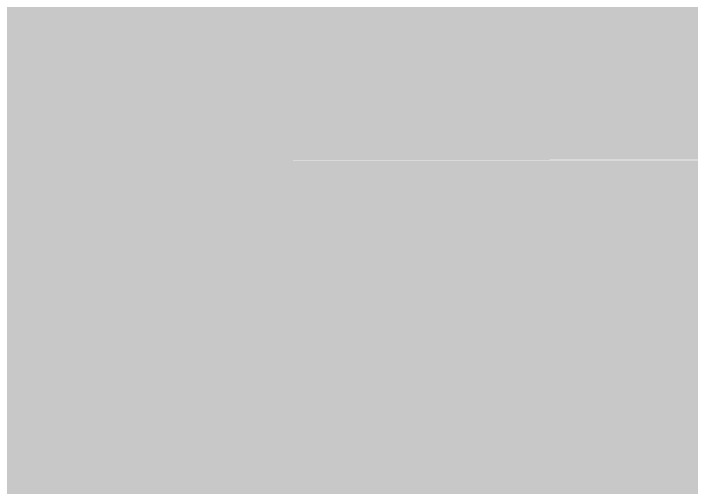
# Model space of a CAD drawing. Header units: inches. Extents: x -26493 to -10162, y -132 to 713.
# Drawn here: x -24955.705 to -24952.821, y 285.546 to 287.563 of the extents above; entities that cross this region are included whole.
import ezdxf

# ---------------------------------------------------------------- set-up
doc = ezdxf.new("R2010")
doc.units = ezdxf.units.IN
doc.header["$MEASUREMENT"] = 0
doc.layers.add('Q-SPCQ', color=91, linetype='Continuous', lineweight=9)

# ---------------------------------------------------------------- blocks, each defined once
blk = doc.blocks.new('Basketball_Backstop-Performance_Sports_Systems-3103-Ceiling_Hung - 27_-0_ to 27_-11 7_8_-706978-Section 13')
at = {"layer": 'Q-SPCQ'}
h = blk.add_hatch(color=256, dxfattribs=at)
h.paths.add_polyline_path([(-24986.6117, 286.9375), (-24982.8617, 286.9375), (-24982.8617, 288.6875), (-24983.4867, 288.6844), (-24983.4867, 287.7545), (-24983.6742, 287.8125), (-24983.6742, 288.6875), (-24986.6117, 288.6875), (-24986.6117, 287.3842)], flags=0)
h.paths.add_polyline_path([(-24972.8529, 286.9375), (-24956.8617, 286.9375), (-24956.8617, 288.6875), (-24957.4867, 288.6586), (-24957.4867, 287.7545), (-24957.6742, 287.8125), (-24957.6742, 288.6875), (-24981.5492, 288.6825), (-24981.5492, 287.7545), (-24981.7367, 287.8125), (-24981.7367, 288.6875), (-24982.3617, 288.6833), (-24982.3617, 286.9375), (-24981.4925, 286.9375)], flags=0)
h.paths.add_polyline_path([(-24955.5737, 286.9375), (-24930.8617, 286.9696), (-24930.8617, 288.6875), (-24931.4867, 288.6327), (-24931.4867, 287.7545), (-24931.6742, 287.8125), (-24931.6742, 288.6875), (-24955.5492, 288.6566), (-24955.5737, 287.7545), (-24955.7367, 287.8125), (-24955.7367, 288.6875), (-24956.3617, 288.6574), (-24956.3617, 286.9375)], flags=0)
h.paths.add_polyline_path([(-24926.6117, 286.9375), (-24926.6117, 288.6875), (-24929.5492, 288.6308), (-24929.5492, 287.7545), (-24929.7367, 287.8125), (-24929.7367, 288.6875), (-24930.3617, 288.6316), (-24930.3617, 286.9375), (-24929.655, 286.9375)], flags=0)
h = blk.add_hatch(color=256, dxfattribs=at)
h.paths.add_polyline_path([(-24986.6117, 285.1875), (-24982.8031, 285.2433), (-24982.8615, 285.8201), (-24982.8416, 286.4846), (-24982.8617, 286.9375), (-24986.6117, 286.9375), (-24986.6117, 285.2163)], flags=0)
h.paths.add_polyline_path([(-24982.3617, 285.1875), (-24956.8569, 285.2176), (-24956.8617, 286.9375), (-24982.371, 286.9055), (-24982.362, 285.1875)], flags=0)
h.paths.add_polyline_path([(-24956.3662, 285.1875), (-24930.7977, 285.2163), (-24930.8615, 285.8201), (-24930.8424, 286.5165), (-24930.8617, 286.9375), (-24956.3702, 286.9375), (-24956.3664, 285.2171)], flags=0)
h.paths.add_polyline_path([(-24929.655, 285.1875), (-24926.6117, 285.1875), (-24926.6117, 286.9375), (-24930.3702, 286.9375), (-24930.3617, 285.1875)], flags=0)

msp = doc.modelspace()

# ---------------------------------------------------------------- block references
at = {"layer": 'Q-SPCQ'}
msp.add_blockref('Basketball_Backstop-Performance_Sports_Systems-3103-Ceiling_Hung - 27_-0_ to 27_-11 7_8_-706978-Section 13', (0, 0), dxfattribs=at)

doc.saveas('drawing.dxf')
